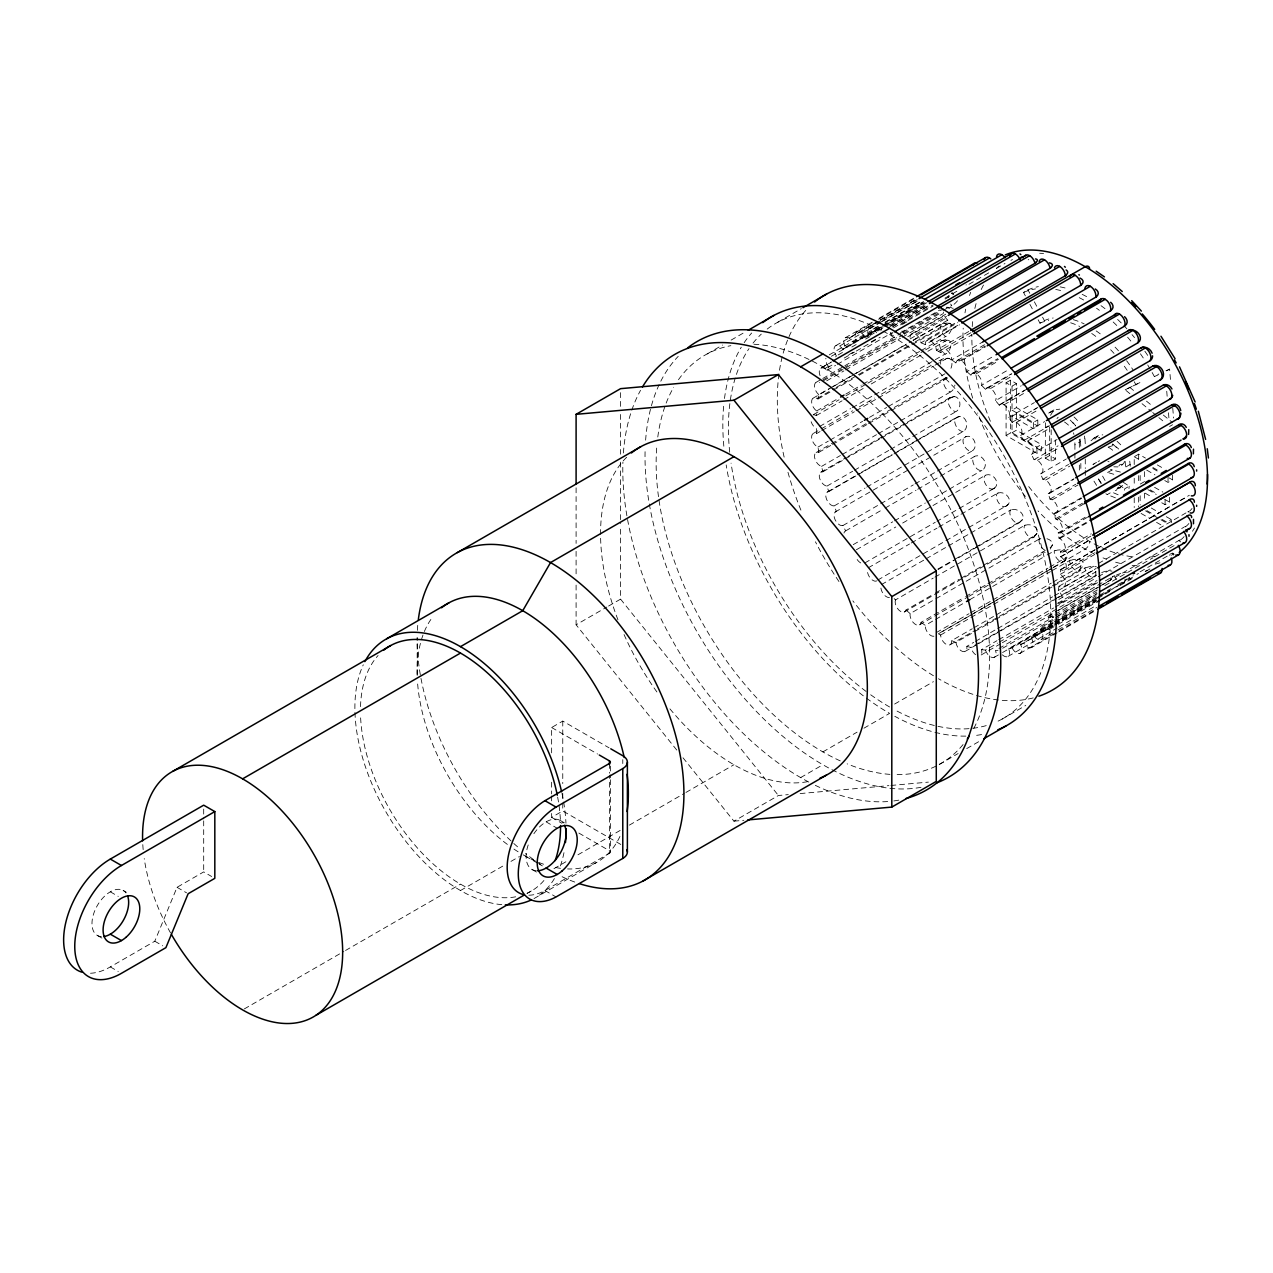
<?xml version="1.0" encoding="UTF-8"?>
<svg xmlns="http://www.w3.org/2000/svg" width="1273" height="1273" viewBox="0 0 1273 1273"><rect width="100%" height="100%" fill="white"/><g stroke="black" fill="none" stroke-linecap="round" stroke-linejoin="round"><path stroke-width="0.75" stroke-dasharray="5 3.75" d="M417.178 675.438L417.178 637.662A188.659 108.921 60 0 0 520.164 849.059M1055.619 439.981L1055.619 458.948L1051.164 461.526L1045.244 458.089L1045.451 422.238M1125.141 461.351L1125.762 469.355M1130.281 466.204L1129.453 458.36M1051.18 429.749L1051.164 461.526M1123.247 482.244L1129.183 486.222L1124.727 488.784L1124.409 491.76M1129.183 486.222L1128.96 488.593M1063.894 561.329L1066.519 558.72L1067.713 555.219M1124.345 461.478C1124.791 464.184 1115.657 469.721 1119.779 464.693M1052.389 545.003L1050.209 549.077M1118.458 487.018L1116.341 490.312L1112.3 490.662M1050.527 415.332L1053.789 409.986L1059.804 409.142M1112.873 576.271L1110.438 580.17L1102.482 584.928M1033.628 537.429L1037.256 533.005M1122.611 485.363L1116.341 490.312M90.51 973.24A66.021 38.126 -60 0 0 110.321 966.907L154.797 941.224L177.027 887.313L203.696 871.91L211.636 876.508M1126.812 578.929L1123.582 582.7M1094.939 439.137L1098.122 435.668L1102.816 434.809M1022.346 519.655L1019.259 522.71M1057.004 418.562L1058.165 417.194M1090.993 440.792L1094.573 437.817L1099.665 437.578M1008.121 504.458L1005.829 506.368M1078.931 570.399L1081.907 567.535L1083.1 563.112M1096.419 575.094L1094.239 576.924M1092.855 464.645L1094.812 463.467M1048.634 413.089L1052.15 411.577L1056.606 412.038M994.547 488.02L993.624 488.641M994.038 488.386L993.99 488.418A7.861 6.365 46.2 0 0 995.677 479.348A7.861 6.365 46.2 0 0 986.209 474.972A7.861 6.397 55.1 0 0 985.509 475.211M993.736 488.577L936.976 521.294M1098.09 461.447L1099.617 460.794M1006.911 505.476L1006.688 505.62A7.861 4.535 60 0 1 998.939 503.249A7.861 4.535 60 0 1 997.3 493.319M707.167 353.926L722.555 345.031M731.116 340.098L744.785 332.205M777.723 322.26L801.338 308.623M845.192 337.838L872.339 322.164M879.118 318.25L914.746 297.675M856.554 332.062L871.814 323.231M878.609 319.316L914.237 298.741M835.931 345.556L878.354 321.067M880.041 320.08L915.669 299.521M849.362 338.077L878.577 321.21M880.295 320.207L916.401 299.362M860.548 332.396L917.292 299.648M869.141 328.705L879.325 322.833M881.027 321.846L918.358 300.301M839.559 346.081L880.836 322.26M882.555 321.273L918.66 300.428M872.976 329.15L878.131 326.174M885.006 322.196L922.83 300.364M829.248 354.865L878.45 326.461M885.244 322.53L922.575 300.985M835.629 356.886A172.937 99.835 60 0 1 836.409 355.963A7.861 4.535 60 0 1 835.072 346.145A7.861 4.535 60 0 1 842.933 349.343A172.937 99.835 60 0 1 845.638 347.131A7.861 4.535 60 0 1 845.304 337.759A7.861 4.535 60 0 1 853.244 342.166L882.094 325.729M882.428 325.331L923.609 301.542M845.638 347.131L881.68 326.318M883.398 325.331L922.861 302.544M842.933 349.343L882.396 326.556M884.114 325.57L923.577 302.783M881.202 327.527L831.333 356.313A7.861 4.535 60 0 0 830.537 355.915M888.077 323.549L924.182 302.703M853.244 342.166A172.937 99.835 60 0 1 856.347 340.591A7.861 4.535 60 0 1 857 331.823A7.861 4.535 60 0 1 864.908 337.361L882.078 327.447M883.78 326.461L924.962 302.688M870.064 335.467L883.796 327.543M885.515 326.556L926.696 302.783M838.111 354.96L844.986 350.998M851.844 347.036L858.702 343.074M865.576 339.111L872.435 335.149M889.604 325.252L927.349 303.451M889.875 326.397L927.699 304.549M890.75 326.095L928.51 304.295M893.169 326.079L929.21 305.281M822.883 366.815L831.428 361.882M820.878 368.183L831.062 362.312M892.134 327.05L929.465 305.488M893.471 327.861L932.934 305.074M944.948 298.137L956.962 291.199M968.976 284.261L982.692 276.336M984.411 275.35L989.567 272.374M996.425 268.412L1005.002 263.463M824.793 368.581L831.683 364.603M848.868 354.69L854.024 351.698M871.225 341.785L878.099 337.806M900.457 324.901L933.125 306.045M945.155 299.091L953.748 294.127M820.083 375.662A7.861 4.535 60 0 1 820.576 368.39A7.861 4.535 60 0 1 826.957 370.332A172.937 99.835 60 0 1 828.771 366.942L833.926 363.967M844.222 358.015L854.517 352.08M856.22 351.093L880.248 337.218M902.557 324.344L909.415 320.382M826.957 370.332L835.549 365.383M837.252 364.396L892.166 332.683M889.588 334.735L892.962 332.778M900.616 332.635L940.079 309.848M815.993 382.393L821.085 379.449M822.788 378.479L843.14 366.719M844.842 365.749L900.823 333.415M902.525 332.428L943.245 308.925M822.867 379.911L841.739 369.011M843.458 368.008L896.653 337.297M903.528 333.335L941.272 311.551M942.991 310.548L951.567 305.6M823.488 380.722L902.589 335.054M904.307 334.067L942.131 312.219M826.702 380.834L843.872 370.936M845.574 369.934L900.488 338.236M902.207 337.25L943.388 313.476M911.786 333.812L945.712 314.224M907.744 336.756L945.505 314.956M915.573 334.274L946.523 316.404M910.147 338.904L947.892 317.104M813.145 414.887A7.861 4.535 60 0 1 816.343 415.666A172.937 99.835 60 0 1 816.614 410.924A7.861 4.535 60 0 1 811.665 400.884A7.861 4.535 60 0 1 817.998 399.006A172.937 99.835 60 0 1 818.794 394.646L829.089 388.695M830.808 387.708L851.398 375.821M853.117 374.835L906.312 344.124M913.171 340.162L947.494 320.335A7.861 3.517 -50.7 0 0 950.438 318.489M812.986 398.242L831.651 387.469M833.338 386.483L911.388 341.435M913.091 340.448L941.94 323.788M817.171 398.465L834.372 388.536M836.09 387.533L856.729 375.63M858.448 374.628L913.457 342.867M915.176 341.88L946.125 324.01M817.998 399.006L831.73 391.082M833.449 390.095L852.321 379.195M859.18 375.233L910.656 345.508M912.375 344.522L946.698 324.695M910.02 337.409A7.861 4.535 60 0 1 915.144 334.051A7.861 4.535 60 0 1 921.063 342.803L957.089 321.989M927.237 340.289L957.773 322.658M930.818 340.846L960.049 323.963M921.063 342.803A172.937 99.835 60 0 1 925.28 344.617L959.603 324.806M816.614 410.924L838.907 398.051M845.781 394.089L861.216 385.178M862.935 384.175L919.567 351.491M921.286 350.505L945.298 336.629M1025.354 295.861L1023.54 292.44L1027.979 289.878A131.039 75.664 60 0 1 1038.37 286.616M813.606 414.489L839.066 399.786M845.845 395.871L866.213 384.112M867.9 383.141L923.896 350.807M925.598 349.836L940.858 341.021M816.216 415.603L842.074 400.82M843.728 399.722L864.351 387.804M871.257 383.969L921.095 355.056M927.874 351.284L945.155 341.148M925.28 344.617A7.861 4.535 60 0 1 930.468 340.655A7.861 4.535 60 0 1 936.371 350.218L968.976 331.394M936.371 350.218L938.487 351.412L970.917 332.699M938.487 351.412L940.62 352.669L971.967 334.815M819.653 426.455L850.603 408.585M852.369 407.694L872.944 395.68M874.678 394.821L945.155 353.989A7.861 4.535 60 0 1 939.601 344.362A7.861 4.535 60 0 1 945.282 341.228M813.527 433.329L852.544 410.797M859.339 406.883L874.599 398.067M881.393 394.137L932.297 364.746M939.076 360.832L944.375 358.159L949.26 358.493M843.983 533.053A7.861 4.535 60 0 1 845.638 530.889A172.937 99.835 60 0 1 842.933 525.542A7.861 4.535 60 0 1 835.072 519.67A7.861 4.535 60 0 1 836.409 511.396A172.937 99.835 60 0 1 834.133 505.938A7.861 4.535 60 0 1 826.463 499.048A7.861 4.535 60 0 1 828.771 491.601A172.937 99.835 60 0 1 826.957 486.111A7.861 4.535 60 0 1 819.637 478.33A7.861 4.535 60 0 1 822.867 471.822A172.937 99.835 60 0 1 821.562 466.395A7.861 4.535 60 0 1 814.672 457.834A7.861 4.535 60 0 1 818.794 452.376A172.937 99.835 60 0 1 817.998 447.094A7.861 4.535 60 0 1 811.665 437.896A7.861 4.535 60 0 1 816.614 433.552L820.035 431.579M821.753 430.592L854.358 411.768M856.077 410.765L876.667 398.879M878.386 397.892L933.284 366.194M935.003 365.192L945.298 359.257M940.62 352.669A7.861 4.535 60 0 1 946.523 349.932A7.861 4.535 60 0 1 951.711 359.877L982.597 342.039M957.455 360.354L984.602 344.681M951.711 359.877A172.937 99.835 60 0 1 955.928 362.916L985.095 346.081M961.401 360.736L985.477 346.829M817.998 447.094L828.293 441.142M830.012 440.156L862.617 421.331M869.475 417.369L886.645 407.471M888.347 406.469L944.98 373.785M816.184 452.52L870.477 421.172M872.164 420.185L892.532 408.426M894.219 407.455L945.123 378.065M1038.131 319.746L1039.946 323.167L1044.401 320.589A96.175 55.535 60 0 1 1053.169 317.995M818.794 452.376L830.808 445.439M832.526 444.452L866.849 424.625M868.552 423.638L889.143 411.752M890.861 410.765L947.494 378.065M955.928 362.916A7.861 4.535 60 0 1 962.452 361.437A7.861 4.535 60 0 1 966.844 371.636L994.293 355.772M972.413 373.291L997.825 358.636M966.844 371.636A172.937 99.835 60 0 1 970.949 375.233L998.414 359.368M976.28 373.721L998.637 360.816M821.562 466.395L840.435 455.495M842.153 454.509L876.476 434.698M878.179 433.711L898.77 421.809M900.488 420.822L950.263 392.1M820.703 472.251L846.163 457.548M847.85 456.577L883.494 436.002M885.181 435.016L905.549 423.273M907.235 422.286L949.658 397.797M822.867 471.822L843.458 459.935M845.177 458.948L879.5 439.121M881.218 438.135L901.809 426.248M903.528 425.262L951.567 397.51M970.949 375.233A7.861 4.535 60 0 1 977.998 375.026A7.861 4.535 60 0 1 981.531 385.289L1008.98 369.441M676.775 750.052L576.096 624.804L606.887 607.03M608.589 606.043L620.572 599.137L620.572 525.669M986.32 388.313L1011.78 373.61M981.531 385.289A172.937 99.835 60 0 1 985.477 389.379L1011.208 374.517M990.553 388.504L1012.91 375.599M826.957 486.111L852.703 471.249M854.422 470.262L888.745 450.451M890.448 449.464L911.038 437.562M912.757 436.575L955.657 411.816M1006.084 382.743L1010.523 380.181L1016.459 383.603L1016.459 407.583L1037.813 419.899L1037.813 426.073L1033.374 428.635L1012.019 416.303L1012.019 432.756L1036.938 447.141L1041.378 444.563L1041.378 450.737L1036.938 453.299L1006.084 435.493L1006.084 382.743L1012.019 386.165L1016.459 383.603M827.434 491.951L859.673 473.333M861.375 472.363L891.912 454.732M897.004 451.788L956.389 417.496M828.771 491.601L856.22 475.752M857.938 474.749L892.262 454.938M893.98 453.952L914.571 442.065M916.289 441.079L957.471 417.289M1058.213 603.1A7.861 4.535 60 0 0 1062.494 599.297A7.861 4.535 60 0 0 1058.197 590.592A172.937 99.835 60 0 0 1058.993 586.232A7.861 4.535 60 0 0 1065.326 584.339A7.861 4.535 60 0 0 1060.377 574.298A172.937 99.835 60 0 0 1060.648 569.556A7.861 4.535 60 0 0 1066.328 566.421A7.861 4.535 60 0 0 1060.648 556.731A172.937 99.835 60 0 0 1060.377 551.67A7.861 4.535 60 0 0 1065.326 547.342A7.861 4.535 60 0 0 1058.993 538.145A172.937 99.835 60 0 0 1058.197 532.862A7.861 4.535 60 0 0 1062.319 527.388A7.861 4.535 60 0 0 1055.428 518.827A172.937 99.835 60 0 0 1054.108 513.417A7.861 4.535 60 0 0 1057.354 506.893A7.861 4.535 60 0 0 1050.018 499.111A172.937 99.835 60 0 0 1048.22 493.638A7.861 4.535 60 0 0 1050.511 486.175A7.861 4.535 60 0 0 1042.858 479.3A172.937 99.835 60 0 0 1040.582 473.842A7.861 4.535 60 0 0 1041.919 465.552A7.861 4.535 60 0 0 1034.058 459.68A172.937 99.835 60 0 0 1031.337 454.35A7.861 4.535 60 0 0 1031.687 445.375A7.861 4.535 60 0 0 1023.731 440.601A172.937 99.835 60 0 0 1020.644 435.446A7.861 4.535 60 0 0 1019.975 425.914A7.861 4.535 60 0 0 1012.067 422.318A172.937 99.835 60 0 0 1008.63 417.464A7.861 4.535 60 0 0 1006.991 407.519A7.861 4.535 60 0 0 999.257 405.164A172.937 99.835 60 0 0 995.534 400.645L1021.264 385.783M1000.132 404.384L1025.592 389.697M999.257 405.164L1024.988 390.302M1004.015 404.814L1026.372 391.909M834.133 505.938L865.019 488.1M866.722 487.113L962.818 431.627M835.199 512.001L966.462 436.432M1012.019 386.165L1012.019 410.145L1016.459 407.583M1008.63 417.464L1034.376 402.602M1012.019 416.303L1016.459 413.741L1037.813 426.073M1012.067 422.318L1037.813 407.471M1033.517 409.938L1036.859 408.012M1016.443 422.397L1037.065 410.495M842.933 525.542L878.975 504.745M880.693 503.742L913.282 484.918M915.001 483.931L935.591 472.044M937.31 471.058L971.633 451.247M1006.084 435.493L1010.523 432.915L1041.378 450.737M1012.019 432.756L1016.459 430.179L1041.378 444.563M1049.493 412.452L1053.933 409.89M1012.019 410.145L1033.374 422.477L1037.813 419.899M845.638 530.889L883.398 509.089M885.117 508.102L916.003 490.264M917.706 489.278L974.593 456.434A7.861 4.535 60 0 0 974.259 465.409A7.861 4.535 60 0 0 982.199 470.183A7.861 6.413 58.5 0 0 984.443 460.794A7.861 6.413 58.5 0 0 975.484 456.036A7.861 6.397 67.5 0 0 974.8 456.307M1020.644 435.446L1044.656 421.586M1045.244 427.712L1048.204 425.994M1023.731 440.601L1049.477 425.739M1027.629 440.999L1049.986 428.094M853.244 544.637L892.723 521.85M894.426 520.864L925.328 503.026M927.03 502.039L947.621 490.153M949.34 489.15L981.944 470.326M1125.189 389.793L1140.417 382.346L1125.189 389.793L1131.315 394.853M1147.721 364.985A131.039 75.664 60 0 1 1154.372 376.585L1158.812 374.007M856.347 549.777L895.81 526.99M902.684 523.028L985.047 475.481M1166.641 370.841L1169.601 369.138L1170.714 382.823M551.639 752.9L551.639 727.519L562.761 721.091L609.051 747.824M1031.337 454.35L1057.083 439.487M1034.058 459.68L1058.07 445.821M1037.415 460.317L1059.773 447.412M1045.244 458.089L1049.684 455.527L1055.619 458.948M864.908 562.905L935.257 522.28M1074.905 458.153L1074.905 444.866L1079.345 442.304L1079.329 440.283A48.979 28.277 60 0 0 1079.281 439.296M868.345 567.774L909.527 544.001M911.245 542.998L936.992 528.152M938.694 527.149L959.301 515.263M961.004 514.276L997.045 493.463M1093.109 438.58L1097.565 436.018M1040.582 473.842L1066.328 458.98M1042.858 479.3L1068.604 464.438M1045.642 480.032L1069.718 466.141M877.734 580.074L1006.434 505.763M1108.099 447.125L1113.827 445.311A24.076 13.908 60 0 1 1115.037 446.091L1115.769 446.6A21.848 12.619 60 0 1 1117.662 448.096L1118.665 449.019M881.457 584.578L924.357 559.818M926.076 558.815L946.666 546.929M948.369 545.942L968.976 534.055M970.678 533.069L1010.157 510.282M1093.555 464.072L1096.514 462.37M1048.22 493.638L1073.951 478.775M1049.525 493.303L1073.282 479.587M1169.601 426.455L1172.56 424.736M1050.018 499.111L1075.765 484.249M1052.182 499.859L1077.976 484.965M937.835 569.095L953.286 560.184M955.005 559.197L973.877 548.297M975.595 547.31L1020.214 521.548M938.137 569.524L955.1 559.722M958.489 557.765L977.155 546.992M978.857 546.006L1019.578 522.503M1134.227 464.534L1134.227 456.721L1138.667 454.159L1145.429 458.057M1107.574 472.458L1112.204 469.944L1121.799 472.426M894.139 598.581A172.937 99.835 60 0 0 895.46 599.933L933.204 578.133M934.923 577.146L1024.16 525.638M1125.921 466.92L1130.36 464.343M1054.108 513.417L1081.573 497.552M1056.224 513.019L1081.668 498.332M1055.428 518.827L1082.877 502.978M1056.924 519.464L1084.437 503.583M895.46 599.933A7.861 4.535 60 0 0 898.993 610.197A7.861 4.535 60 0 0 906.026 610.006L933.491 594.157M935.194 593.154L959.221 579.295M960.94 578.308L981.531 566.405M983.249 565.419L1034.726 535.694M1105.871 493.749L1107.255 494.576L1111.695 492.014L1118.696 495.022M904.212 612.09L985.652 565.069M987.355 564.098L1033.151 537.636M551.639 813.463L551.639 817.361L562.761 810.949L622.783 845.59M906.026 610.006A172.937 99.835 60 0 0 910.147 613.602L934.175 599.726M935.878 598.74L1038.848 539.291M1144.602 481.56L1140.162 484.122L1140.162 474.224M1058.197 532.862L1087.365 516.011M1060.441 532.878L1087.588 517.204M1058.993 538.145L1088.16 521.294M244.321 1008.916L343.821 951.472M345.54 950.47L460.492 884.114M1059.804 538.543L1089.036 521.659M910.147 613.602A7.861 4.535 60 0 0 914.539 623.786A7.861 4.535 60 0 0 921.063 622.306L963.963 597.546M965.682 596.544L986.273 584.657M987.991 583.671L1044.608 550.97M919.599 624.836L967.098 597.403M968.801 596.432L1045.149 552.355M460.492 890.527L504.235 865.274M510.966 861.391L519.384 856.538M1164.763 480.526L1168.041 482.419L1172.481 479.841L1172.481 473.683M921.063 622.306A172.937 99.835 60 0 0 925.28 625.361L933.857 620.397M935.575 619.41L964.743 602.575M969.899 599.599L1045.388 555.999M1047.106 555.012L1053.98 551.05M1060.377 551.67L1091.263 533.833M1063.767 551.75L1090.913 536.076M1060.648 556.731L1091.534 538.893M1060.775 556.794L1091.725 538.925M936.371 632.57L968.976 613.745M970.694 612.743L991.285 600.856M992.988 599.869L1047.902 568.172M1049.62 567.185L1065.071 558.258M939.41 633.158L971.649 614.557M973.352 613.57L1051.403 568.506M1053.089 567.535L1063.273 561.648M969.199 616.084L938.487 633.811L940.62 635.02A7.861 4.535 60 0 0 946.523 644.568A7.861 4.535 60 0 0 951.711 640.621L972.301 628.735M970.917 615.098L991.381 603.275M993.099 602.288L1085.233 549.093A6.285 3.628 -60 0 0 1089.672 541.391M1161.756 502.755L1165.081 504.681L1169.521 502.103L1169.521 495.945M940.62 635.02L1050.432 571.609M1052.15 570.622L1069.32 560.709M1060.648 569.556L1094.971 549.745M1096.674 548.758L1189.348 495.261M1060.775 569.636L1095.162 549.777M1096.88 548.79L1186.277 497.17M1064.403 570.161L1094.939 552.53M1060.377 574.298L1094.7 554.487M553.962 868.663L565.96 861.726M577.958 854.804L620.81 830.06M629.387 825.111L684.238 793.445M685.956 792.442L733.948 764.739M974.02 627.732L994.611 615.846M996.329 614.859L1051.227 583.161M1052.946 582.159L1080.411 566.31M950.199 644.711L975.643 630.024M977.346 629.037L997.698 617.294M999.4 616.307L1055.397 583.989M1057.083 583.002L1079.138 570.272M951.711 640.621A172.937 99.835 60 0 0 955.928 642.435L993.672 620.635M995.391 619.649L1052.023 586.948M1053.726 585.962L1084.628 568.124M1171.303 522.662L1171.303 519.575L1166.848 522.137L1161.851 519.257M1058.993 586.232L1096.737 564.432M1098.456 563.446L1185.975 512.908M526.927 893.503L533.785 889.541M1063.926 587.028L1096.164 568.426M1058.197 590.592L1095.942 568.792M955.928 642.435A7.861 4.535 60 0 0 962.452 651.442A7.861 4.535 60 0 0 966.844 646.334L973.702 642.372M975.42 641.385L996.011 629.483M997.73 628.496L1052.644 596.798M1054.346 595.812L1095.544 572.023M528.836 895.205A55.041 31.777 -60 0 0 544.939 890.543L609.449 853.308L609.449 775.177M534.008 898.579L596.257 862.633M966.844 646.334A172.937 99.835 60 0 0 970.949 647.496L1053.328 599.933M1055.031 598.947L1096.228 575.173M964.934 651.537L976.805 644.679M978.507 643.708L998.859 631.949M1000.562 630.962L1056.558 598.644M1058.245 597.658L1093.873 577.083M1058.865 599.44L1096.61 577.64M1098.328 576.653L1184.129 527.117M1057.545 603.338L1097.008 580.552M1060.743 602.972L1098.074 581.427M1000.673 643.708L980.305 655.468A7.861 4.535 60 0 0 981.531 649.628L996.966 640.701M998.684 639.714L1053.598 608.017M1055.317 607.03L1098.217 582.254M981.531 649.628A172.937 99.835 60 0 0 985.477 650.105L997.491 643.167M999.21 642.181L1114.177 575.794M894.633 704.049L933.427 681.66M1057.131 632.776L1031.687 647.464A7.861 4.535 60 0 0 1031.337 638.107A172.937 99.835 60 0 0 1034.058 635.879A7.861 4.535 60 0 0 1041.919 639.094A7.861 4.535 60 0 0 1040.582 629.276A172.937 99.835 60 0 0 1042.858 626.443A7.861 4.535 60 0 0 1050.511 628.401A7.861 4.535 60 0 0 1048.22 618.296A172.937 99.835 60 0 0 1050.018 614.891L1053.455 612.918M1055.174 611.931L1098.074 587.155M1099.792 586.169L1178.718 540.595M1002.376 642.722L1056.67 611.374M1058.356 610.404L1100.779 585.914M1048.22 618.296L1053.36 615.32M1055.078 614.334L1097.978 589.558M1104.837 585.596L1152.892 557.86M1154.595 556.874L1175.202 544.987M998.955 648.466L1053.869 616.753M1055.588 615.766L1096.769 591.993M822.883 751.897L857.079 732.15M863.921 728.204L889.588 713.389A235.807 136.147 60 0 1 726.183 464.947M1057.37 616.259L1096.403 593.727M1002.678 648.243L1097.071 593.759M1042.858 626.443L1053.153 620.508M1054.871 619.505L1096.053 595.732M1040.582 629.276L1052.596 622.338M1054.315 621.351L1110.931 588.651M1117.805 584.689L1133.241 575.778M1140.115 571.816L1169.282 554.964M1002.344 654.831A7.861 4.535 60 0 0 1008.455 656.072A7.861 4.535 60 0 0 1008.63 648.769L1053.248 623.006M1054.967 622.02L1096.148 598.246M1097.867 597.26L1133.909 576.446M994.086 657.425L1000.88 653.51M1002.567 652.524L1056.861 621.176M1058.563 620.206L1099.283 596.687M1100.986 595.716L1123.041 582.986M1008.63 648.769A172.937 99.835 60 0 0 1012.067 647.862L1053.264 624.088M1054.967 623.102L1096.164 599.328M1097.867 598.342L1109.881 591.404M1120.176 585.453L1132.19 578.515M1034.058 635.879L1052.93 624.979M1054.649 623.993L1095.83 600.22M1145.589 571.482L1152.447 567.519M1031.337 638.107L1053.646 625.218M1055.365 624.231L1096.546 600.458M1012.067 647.862A7.861 4.535 60 0 0 1019.975 653.399A7.861 4.535 60 0 0 1020.644 644.631L1053.248 625.807M1054.951 624.82L1096.133 601.047M1020.644 644.631A172.937 99.835 60 0 0 1023.731 643.056L1052.898 626.221M1054.617 625.234L1095.798 601.461M1049.7 629.228L1056.495 625.314M1058.197 624.327L1097.215 601.795M1008.057 656.391L1057.258 627.987M1058.961 627.016L1096.292 605.455M800.653 777.58L822.883 764.739M1040.98 639.714L1056.24 630.899M1057.943 629.912L1096.96 607.38M1019.975 653.399L1057.306 631.854M1059.009 630.867L1094.637 610.292M1058.834 631.79L1094.462 611.215M682.996 757.785L733.948 821.18L778.424 795.498L788.289 794.623M1002.153 719.054L1025.767 705.433M939.331 764.405L958.139 753.536M966.7 748.604L980.385 740.711M956.453 417.464L960.097 416.398M1120.717 487.798L1117.121 488.164M950.024 397.59L954.639 396.619M944.964 378.161L946.857 377.333M941.272 340.734L945.314 339.684L949.197 340.671M942.322 323.549L948.528 322.881M1122.643 464.231L1120.335 464.518M1145.159 571.259L1147.228 570.288M1166.004 370.761L1169.601 369.138M1154.372 376.585L1157.969 374.962M966.223 436.512L965.57 436.814A7.861 6.285 79.5 0 1 966.223 436.512L966.35 436.464A7.861 6.381 70.9 0 1 974.609 441.524A7.861 6.381 70.9 0 1 971.904 451.119A7.861 4.535 60 0 1 964.027 445.216A7.861 4.535 60 0 1 965.348 436.941L966.35 436.464M1117.965 466.905L1113.843 466.825M946.619 307.191L952.952 307.764M951.52 293.029L952.65 292.758M800.128 793.572L888.92 785.632M890.893 785.457L928.383 782.115M733.948 821.18L743.814 820.289M1115.387 497.823L1107.255 494.576M1113.795 474.272L1107.765 472.522M1107.924 461.463L1109.085 461.797M1110.486 469.419L1112.204 469.944M948.846 322.992L950.804 323.947M1112.22 444.388L1113.048 444.85M1157.268 464.9L1164.031 468.798M1134.227 456.721L1139.303 459.648M1152.829 467.462L1159.592 471.36M1152.813 468.48L1159.369 472.267M1169.203 477.948L1172.481 479.841M1146.718 470.103L1154.913 474.845M1154.579 487.32L1162.87 492.11M1150.124 489.882L1156.775 493.717M1147.928 489.644L1156.234 494.433M1164.54 499.239L1169.521 502.103M1145.143 493.16L1151.779 497.011M1151.285 508.022L1159.623 512.828M1166.291 516.695L1171.303 519.575M1146.83 510.584L1155.168 515.406M1145.541 510.871L1159.273 518.795M1160.992 519.798L1167.866 523.76M1141.101 513.433L1149.678 518.397M1156.552 522.36L1163.427 526.322M551.639 727.519L597.546 754.014M559.993 820.305L564.751 823.042M551.639 817.361L561.839 823.249M578.849 833.067L609.449 850.746A3.151 1.814 0 0 1 609.449 853.308M546.101 821.849L557.208 828.262M537.461 863.078L522.742 854.597A149.355 86.23 60 0 0 545.703 864.924M539.084 864.033L542.362 865.911M532.13 869.554L536.888 872.307M544.939 890.543L556.046 896.956M177.027 887.313L186.558 892.819M123.115 890.432L126.298 892.262M110.321 891.816L118.262 896.399M154.797 941.224L162.737 945.823M97.591 935.591L102.365 938.344M110.321 966.907L118.262 971.49M1108.608 447.412L1109.388 447.873A24.076 13.908 60 0 1 1110.597 448.653L1111.313 449.162A21.848 12.619 60 0 1 1113.207 450.674L1114.575 451.931M1118.808 484.806L1124.727 488.784M1117.105 441.333L1123.247 447.189M1112.666 443.911L1118.633 449.544M1129.644 387.231L1134.227 391.018M1146.48 401.138L1152.606 406.198M1163.331 415.046L1172.513 422.62M1142.04 403.7L1151.222 411.29M1152.749 412.547L1157.348 416.351M1158.876 417.608L1165.002 422.668M1101.097 483.597L1097.231 477.327M1105.028 480.478L1101.559 474.288M620.572 599.137L778.424 795.498M1101.209 483.04L1097.628 477.311M1096.61 485.395L1093.189 479.873M1075.621 425.834L1075.701 425.946A13.812 7.972 60 0 0 1071.723 421.522L1071.595 421.411A26.081 15.053 60 0 0 1069.845 420.058M1172.879 553.612L1173.69 555.108M1027.979 289.878L1029.809 293.283M1034.36 301.812L1037.097 306.936M1042.571 317.184L1044.401 320.589M1029.921 304.39L1032.658 309.514M1084.962 438.676L1085.264 443.943M1080.522 441.238L1080.825 447.253M1172.767 408.251L1173.563 418.021M1166.736 391.257L1167.214 397.128M1168.487 412.77L1169.123 420.583M1074.873 442.845L1074.905 444.866M1168.041 476.245L1168.041 482.419M1165.081 500.05L1165.081 504.681M1144.602 471.662L1144.602 479.587M1144.602 493.208L1144.602 500.512M1140.162 495.77L1140.162 504.904M1138.667 454.159L1138.667 461.972M1138.667 475.641L1138.667 483.454M1138.667 497.138L1138.667 506.909M1134.227 478.218L1134.227 486.031M1134.227 497.743L1134.227 507.513M1085.28 458.98L1085.28 468.48M1085.28 470.374L1085.28 476.086M1080.841 463.452L1080.841 471.042M1079.345 442.304L1079.345 447.985M1079.345 465.059L1079.345 472.649M1049.684 427.044L1049.684 455.527M1036.938 447.141L1036.938 453.299M1033.374 422.477L1033.374 428.635M1016.459 413.741L1016.459 430.179M1010.523 380.181L1010.523 432.915M622.783 759.647L622.783 763.561M620.572 392.641L620.572 406.533M620.572 414.473L620.572 454.19M620.572 462.131L620.572 523.68M610.372 766.075L610.372 777.803M610.372 779.744L610.372 852.019M609.449 763.45L609.449 773.22M576.096 487.798L576.096 543.396M576.096 551.336L576.096 575.173M576.096 585.087L576.096 624.804M562.761 721.091L562.761 783.595M562.761 793.365L562.761 801.178M562.761 803.136L562.761 810.949M551.639 782.211L551.639 793.922M551.639 795.88L551.639 801.735M203.696 809.103L203.696 818.905M203.696 820.878L203.696 871.91M619.935 836.456A149.355 86.23 60 0 1 567.567 868.934M560.47 868.329A149.355 86.23 60 0 1 553.166 866.993M518.111 851.796A149.355 86.23 60 0 1 511.953 847.723M507.37 844.413A149.355 86.23 60 0 1 417.48 681.66M417.162 674.372A149.355 86.23 60 0 1 432.597 617.071M574.76 882.062A188.659 108.921 60 0 1 560.263 875.84M540.802 864.606A188.659 108.921 60 0 1 525.622 853.547M417.385 630.358A188.659 108.921 60 0 1 417.942 623.197M807.559 781.67A188.659 108.921 60 0 1 669.884 708.822M656.9 691.955A188.659 108.921 60 0 1 623.865 634.145M617.962 619.824A188.659 108.921 60 0 1 627.78 456.164M501.785 904.657A149.355 86.23 60 0 1 385.814 811.697A149.355 86.23 60 0 1 363.298 664.777M561.982 793.477A149.355 86.23 60 0 1 565.96 823.249M563.971 852.671A149.355 86.23 60 0 1 559.133 869.093M554.407 878.561A149.355 86.23 60 0 1 536.522 897.115M515.692 896.813A141.494 81.695 60 0 1 414.743 844.922A141.494 81.695 60 0 1 360.514 715.076M360.514 706.642A141.494 81.695 60 0 1 378.065 655.515M557.638 797.089A141.494 81.695 60 0 1 560.47 822.087M543.921 880.502A141.494 81.695 60 0 1 527.261 893.169M170.582 932.982A141.494 81.695 60 0 1 144.231 858.559M143.165 849.6A141.494 81.695 60 0 1 142.783 844.333M101.347 936.642A25.937 14.974 -60 0 1 97.114 905.915A25.937 14.974 -60 0 1 125.979 892.914M533.88 833.72A28.292 16.342 -60 0 1 563.175 823.058M536.315 870.748A28.292 16.342 -60 0 1 529.027 842.774M1023.54 292.44A131.039 75.664 60 0 1 1035.49 288.907M1055.747 289.432A131.039 75.664 60 0 1 1062.939 291.167M1079.233 297.659A131.039 75.664 60 0 1 1085.233 300.905M1096.546 308.241A131.039 75.664 60 0 1 1099.363 310.31M1113.175 322.005A131.039 75.664 60 0 1 1117.201 325.92M1127.592 337.186A131.039 75.664 60 0 1 1132.556 343.233M1140.433 353.814A131.039 75.664 60 0 1 1144.156 359.336M1060.186 286.871A131.039 75.664 60 0 1 1067.395 288.605M1082.177 294.349A131.039 75.664 60 0 1 1088.176 297.484M1101.002 305.679A131.039 75.664 60 0 1 1106.603 309.912M1117.614 319.443A131.039 75.664 60 0 1 1126.907 328.848M1132.031 334.624A131.039 75.664 60 0 1 1134.529 337.616M1144.873 351.253A131.039 75.664 60 0 1 1147.689 355.374M1039.946 323.167A96.175 55.535 60 0 1 1048.729 320.557M1070.657 322.785A96.175 55.535 60 0 1 1079.727 326.445M1091.725 333.478A96.175 55.535 60 0 1 1098.169 338.268M1110.629 349.725A96.175 55.535 60 0 1 1114.209 353.592M1124.33 366.226A96.175 55.535 60 0 1 1127.464 370.729M1134.211 381.693A96.175 55.535 60 0 1 1135.977 384.907M1073.314 319.666A96.175 55.535 60 0 1 1084.182 323.883M1096.18 330.916A96.175 55.535 60 0 1 1102.609 335.706M1115.084 347.147A96.175 55.535 60 0 1 1118.665 351.03M1126.621 360.736A96.175 55.535 60 0 1 1132.922 369.695M898.786 800.144A251.529 145.217 60 0 1 891.45 801.226M887.695 801.56A251.529 145.217 60 0 1 815.245 785.314M808.769 782.052A251.529 145.217 60 0 1 622.911 462.083M623.388 452.997A251.529 145.217 60 0 1 640.542 390.318M921.015 787.303A251.529 145.217 60 0 1 735.842 688.2A251.529 145.217 60 0 1 645.14 449.242M645.618 440.156A251.529 145.217 60 0 1 678.223 356.345M945.553 336.486A7.861 4.535 60 0 1 940.62 326.445A7.861 4.535 60 0 1 946.953 324.551M947.876 323.74A7.861 4.169 -56.2 0 1 951.774 328.036A7.861 4.169 -56.2 0 1 945.521 336.74M947.749 320.191A7.861 4.535 60 0 1 943.468 312.06M946.666 307.493A7.861 4.535 60 0 1 949.467 308.543M951.949 308.321A7.861 3.517 -50.7 0 1 953.254 308.193M951.822 305.456A7.861 4.535 60 0 1 950.629 304.056M948.194 297.532A7.861 4.535 60 0 1 948.385 295.797M951.392 293.379A7.861 4.535 60 0 1 953.35 293.92M957.519 300.73A7.861 2.817 -45.8 0 1 951.663 305.838M1010.953 260.344A7.861 1.894 -19.9 0 1 1012.481 259.565M1188.473 512.144A7.861 4.535 60 0 1 1187.932 511.778M1180.66 541.916A7.861 4.535 60 0 1 1178.973 540.452M1169.569 554.869A7.861 4.535 60 0 1 1169.951 555.442M1172.688 553.93A7.861 1.289 -36.8 0 1 1171.558 555.394M1170.173 554.153A7.861 1.289 -36.8 0 1 1172.178 553.325M1125.061 579.183A7.861 4.535 60 0 1 1120.129 582.716M1116.278 579.342A7.861 4.535 60 0 1 1114.48 575.81M1095.782 571.879A7.861 4.535 60 0 1 1091.391 577.003A7.861 4.535 60 0 1 1084.867 567.981M1096.053 571.45A7.861 3.358 -10.5 0 1 1095.48 571.768M1086.187 567.726A7.861 3.358 -10.5 0 1 1096.451 566.867M1080.666 566.167A7.861 4.535 60 0 1 1075.462 570.129A7.861 4.535 60 0 1 1069.559 560.566M1070.784 560.343A7.861 4.026 -5.1 0 1 1081.429 560.47A7.861 4.026 -5.1 0 1 1080.411 566.039M1065.31 558.115A7.861 4.535 60 0 1 1059.422 560.852A7.861 4.535 60 0 1 1054.219 550.907M1055.381 550.684A7.861 4.615 0.8 0 1 1066.058 551.686A7.861 4.615 0.8 0 1 1065.135 557.988M1045.308 550.445A7.861 4.535 60 0 1 1039.102 539.147M1034.981 535.551A7.861 4.535 60 0 1 1027.932 535.742A7.861 4.535 60 0 1 1024.415 525.494M1025.449 525.224A7.861 5.585 15.4 0 1 1035.92 527.834A7.861 5.585 15.4 0 1 1034.869 535.456M1010.396 510.139A7.861 4.535 60 0 0 1013.006 520.307A7.861 4.535 60 0 0 1020.453 521.405A7.861 5.935 24.4 0 0 1021.614 513.13A7.861 5.935 24.4 0 0 1011.399 509.852M998.255 493.001A7.861 6.19 34.7 0 1 1008.136 496.884A7.861 6.19 34.7 0 1 1006.641 505.556M993.863 488.45A7.861 4.535 60 0 1 985.954 484.854A7.861 4.535 60 0 1 985.302 475.338M963.072 431.483A7.861 4.535 60 0 1 955.418 424.609A7.861 4.535 60 0 1 957.726 417.146L957.933 417.019A7.861 6.079 -89.5 0 1 958.585 416.717A7.861 6.238 82.7 0 1 966.318 421.84A7.861 6.238 82.7 0 1 963.104 431.547M951.822 397.367A7.861 4.535 60 0 0 948.576 403.891A7.861 4.535 60 0 0 955.912 411.672A7.861 5.999 -86.7 0 0 959.731 402.045A7.861 5.999 -86.7 0 0 952.65 396.81M946.857 377.747A7.861 4.535 60 0 0 943.754 383.985A7.861 4.535 60 0 0 950.501 391.941A7.861 5.665 -77.4 0 0 954.909 385.051M940.715 364.205A7.861 4.535 60 0 1 945.553 359.113M998.016 650.312A172.937 99.835 60 0 1 995.534 650.439A7.861 4.535 60 0 1 992.924 657.6A7.861 4.535 60 0 1 985.477 650.105M816.614 433.552A172.937 99.835 60 0 1 816.343 428.508A7.861 4.535 60 0 1 810.742 420.026M864.908 337.361A172.937 99.835 60 0 1 868.345 336.454A7.861 4.535 60 0 1 869.284 328.641A7.861 4.535 60 0 1 876.604 332.81M818.794 394.646A7.861 4.535 60 0 1 814.513 385.417A7.861 4.535 60 0 1 819.653 382.489M828.771 366.942A7.861 4.535 60 0 1 825.891 358.286M880.916 330.853A7.861 4.535 60 0 1 883.048 327.75M890.288 332.412A7.861 4.535 60 0 1 891.514 335.133A172.937 99.835 60 0 1 895.46 335.611A7.861 4.535 60 0 1 895.19 334.067M901.952 330.98A7.861 4.535 60 0 1 904.498 334.019M985.477 389.379A7.861 4.535 60 0 1 992.924 390.477A7.861 4.535 60 0 1 995.534 400.645M1159.958 562.809A172.937 99.835 60 0 1 1154.547 564.241M1137.123 565.705A172.937 99.835 60 0 1 1130.567 565.212M1120.463 563.446A172.937 99.835 60 0 1 1113.557 561.616M1106.555 559.245A172.937 99.835 60 0 1 1103.039 557.876M1094.159 553.866A172.937 99.835 60 0 1 1037.988 510.871M1025.386 496.47A172.937 99.835 60 0 1 977.664 412.961M972.683 398.147A172.937 99.835 60 0 1 963.215 328.179M964.982 312.824A172.937 99.835 60 0 1 965.682 309.18M969.501 295.495A172.937 99.835 60 0 1 970.694 292.297M1154.691 556.349A166.636 96.207 60 0 1 1147.339 557.272M1131.761 556.715A166.636 96.207 60 0 1 1027.772 485.363M990.394 421.299A166.636 96.207 60 0 1 971.872 334.338M972.222 326.604A166.636 96.207 60 0 1 972.97 319.125M974.847 308.48A166.636 96.207 60 0 1 976.598 301.796M981.228 289.512A166.636 96.207 60 0 1 983.918 284.277M996.409 268.332A166.636 96.207 60 0 1 999.098 266.009M1039.659 253.263A166.636 96.207 60 0 1 1043.589 253.502M1194.472 528.04A166.636 96.207 60 0 1 1192.435 531.255M946.157 340.48A7.861 4.742 -62.3 0 1 950.915 345.174A7.861 4.742 -62.3 0 1 945.282 354.276M1069.781 560.438A7.861 4.455 -0.9 0 1 1070.45 560.104M1085.089 567.869A7.861 3.835 -6.7 0 1 1085.758 567.519M975.611 654.704A7.861 4.535 60 0 1 970.949 647.496M1101.686 572.579A7.861 2.641 -15.4 0 1 1112.029 571.195M1116.135 575.221A7.861 1.894 -19.9 0 1 1126.525 572.755M1138.492 573.455A7.861 1.114 -24.2 0 1 1136.884 574.394M1031.687 647.464A7.861 4.535 60 0 1 1023.731 643.056M1053.567 617.246A7.861 4.535 60 0 1 1050.018 614.891M1184.113 536.617A7.861 2.817 -45.8 0 1 1179.641 540.532M1179.832 539.927A7.861 2.275 -42.4 0 1 1179.18 540.325M1188.871 523.505A7.861 3.517 -50.7 0 1 1185.163 526.942M1185.227 526.449A7.861 3.023 -47.1 0 1 1184.829 526.704M1192.037 508.436A7.861 4.169 -56.2 0 1 1189.428 511.221M1188.664 511.332A7.861 3.708 -52.2 0 1 1188.155 511.651M1033.23 697.89A227.947 131.612 60 0 1 938.487 678.732M933.443 675.74A227.947 131.612 60 0 1 894.887 646.62M889.238 641.401A227.947 131.612 60 0 1 852.846 600.856M838.955 581.538A227.947 131.612 60 0 1 815.436 541.789M800.908 510.139A227.947 131.612 60 0 1 787.939 472.188M784.136 457.118A227.947 131.612 60 0 1 807.4 308.639M986.225 725.61A227.947 131.612 60 0 1 894.633 709.793M889.588 706.976A227.947 131.612 60 0 1 870.493 694.644M866.117 691.446A227.947 131.612 60 0 1 731.068 463.149M729.715 452.281A227.947 131.612 60 0 1 749.017 348.611M753.027 343.121A227.947 131.612 60 0 1 761.286 334.115M767.205 329.071A227.947 131.612 60 0 1 1002.297 452.886A227.947 131.612 60 0 1 997.141 721.568M981.578 734.553A235.807 136.147 60 0 1 972.954 735.73M965.825 736.112A235.807 136.147 60 0 1 894.808 716.317M723.828 446.218A235.807 136.147 60 0 1 723.828 404.098M724.48 398.497A235.807 136.147 60 0 1 741.284 347.195M744.164 342.676A235.807 136.147 60 0 1 751.643 333.033M963.056 744.562A235.807 136.147 60 0 1 893.662 774.557M889.954 774.366A235.807 136.147 60 0 1 847.166 763.864M840.26 760.888A235.807 136.147 60 0 1 656.963 444.5M657.791 437.005A235.807 136.147 60 0 1 673.672 387.263M678.477 379.72A235.807 136.147 60 0 1 730.877 345.667M753.95 344.251A235.807 136.147 60 0 1 941.511 492.524A235.807 136.147 60 0 1 973.861 728.251M1084.501 436.05A21.848 12.619 60 0 1 1084.739 438.549M1074.046 417.003A21.561 12.444 60 0 1 1079.536 423.257M860.739 562.937A7.861 4.535 60 0 1 855.711 556.794M876.715 580.918A7.861 4.535 60 0 1 870.891 578.754A7.861 4.535 60 0 1 867.422 571.211M889.445 597.451A7.861 4.535 60 0 1 883.876 594.555A7.861 4.535 60 0 1 880.868 587.394M933.905 636.214A7.861 4.535 60 0 1 927.985 632.999A7.861 4.535 60 0 1 925.28 625.361M1028.186 259.803A7.861 2.641 -15.4 0 1 1028.759 259.628M966.223 284.722A7.861 2.069 -41.2 0 1 966.064 285.025M947.16 324.424A7.861 3.708 -52.2 0 1 947.78 324.106M945.505 341.1A7.861 4.328 -57.8 0 1 946.125 340.782M946.412 358.429A7.861 5.251 -69.4 0 1 951.758 361.914A7.861 5.251 -69.4 0 1 949.26 370.984M945.775 358.986A7.861 4.885 -64.2 0 1 946.396 358.668M952.029 397.24A7.861 5.76 -79.9 0 1 952.681 396.937M997.507 493.192A7.861 6.317 42.9 0 1 998.175 492.89M1010.619 510.012A7.861 6.126 31.7 0 1 1011.287 509.693M1024.622 525.367A7.861 5.84 21.8 0 1 1025.29 525.049M1046.931 538.718A7.861 5.14 7.6 0 1 1050.098 547.613M1040.184 538.909A7.861 5.14 7.6 0 1 1040.837 538.686M1039.309 539.02A7.861 5.458 13.1 0 1 1039.977 538.702M1054.442 550.779A7.861 4.997 5.6 0 1 1055.11 550.461M1110.772 577.799A7.861 4.535 60 0 1 1105.553 580.87M1130.329 579.342A7.861 4.535 60 0 1 1129.024 577.481M1174.247 554.248A7.861 4.535 60 0 1 1172.656 552.943M1080.125 439.074A21.848 12.619 60 0 1 1080.284 441.126M1070.179 420.09A21.561 12.444 60 0 1 1075.462 426.391M1064.514 422.031A26.081 15.053 60 0 1 1067.156 423.973L1067.283 424.084A13.812 7.972 60 0 1 1070.959 428.014M1073.489 432.804A17.551 10.136 60 0 1 1073.919 434.395"/><path stroke-width="1.5" d="M1189.03 536.267L1188.982 534.676M1196.636 471.09L1196.636 469.832M1196.636 506.352L1196.636 505.238M1193.485 523.76L1193.485 519.384M1193.374 453.872L1193.485 449.178M1188.584 434.443L1188.759 429.653M576.096 483.835L576.096 414.33L620.572 388.663L778.424 374.564L936.276 570.941L936.276 781.399L891.8 807.082L747.76 819.939M748.206 330.232L773.857 315.418M803.024 307.652L826.638 294.031M457.373 552.577L640.796 446.68M576.096 414.33L733.948 400.231L778.424 374.564M916.449 296.704L974.131 263.4M921.031 294.827L985.493 257.607M800.653 366.815L822.883 353.989M919.011 298.646L989.503 257.958M924.548 299.378L1001.915 254.711M955.864 284.85L959.285 282.877M928.033 301.717L1011.176 253.725M929.417 303.563L1015.377 253.932M833.147 360.896L889.588 328.307M937.421 306.236L1025.656 255.3M894.633 331.807L938.487 306.491M938.535 308.257L1029.65 255.65M948.926 312.967L1034.726 263.447M386.737 638.728L448.987 602.781M948.242 315.418L1044.528 259.819M172.746 771.358L390.62 645.57M958.808 321.003L1049.764 268.492M961.767 322.976L1059.757 266.391M733.948 456.673L550.525 562.571L522.742 610.706L460.492 646.652M840.626 397.065L844.063 395.076M970.694 330.391L1065.071 275.907M972.62 331.712L1085.233 266.693A6.285 3.628 -60 0 1 1089.624 268.523M973.686 333.828L1075.128 275.27M982.597 342.039L1080.411 285.566M987.196 345.842L1090.356 286.282M242.602 778.853L460.492 653.065M864.335 420.345L867.756 418.356M81.79 972.142A66.021 38.126 -60 0 1 66.132 921.095A66.021 38.126 -60 0 1 110.321 859.084L203.696 805.173L214.819 811.585L214.819 878.338L188.133 893.741L165.904 947.653L121.444 973.32A66.021 38.126 -60 0 1 74.757 946.364A66.021 38.126 -60 0 1 121.444 865.497L214.819 811.585M996.011 354.785L1095.544 297.325M1036.763 336.152L1101.431 298.821M1001.835 357.395L1034.44 338.57M1037.877 336.597L1049.891 329.659M1053.328 327.67L1065.326 320.732M1068.763 318.759L1073.919 315.784M1077.34 313.81L1080.777 311.821M1084.214 309.848L1099.649 300.921M1002.074 358.843L1105.235 299.282M1010.698 368.454L1110.215 310.994M1014.645 372.543L1114.177 315.083M1014.629 374.596L1119.508 314.049M1022.983 384.796L1124.234 326.349M1026.706 389.315L1127.958 330.869M1028.091 390.906L1132.97 330.359M1036.095 401.6L1137.33 343.153M1039.532 406.469L1140.767 348.022M1040.502 408.506L1145.382 347.959M1046.374 420.583L1149.328 361.15M1051.196 424.736L1152.431 366.29M1051.705 427.107L1156.584 366.56M1058.802 438.485L1160.037 380.038M1061.507 443.831L1162.742 385.385M1061.491 446.425L1166.37 385.862M1068.031 457.994L1169.282 399.531M1070.322 463.452L1171.558 404.989M1071.436 465.154L1174.597 405.594M1075.669 477.789L1176.904 419.326M1077.483 483.263L1178.718 424.816M1079.695 483.979L1181.137 425.405M891.8 807.082L891.8 596.607L936.276 570.941M524.03 894.712A55.041 31.777 -60 0 1 508.77 853.801A55.041 31.777 -60 0 1 544.939 800.685L609.449 763.45A3.151 1.814 0 0 0 609.449 760.888L599.249 755M1083.291 496.565L1181.089 440.092M626.841 849.664A15.722 9.07 0 0 1 622.783 858.432L556.046 896.956A55.041 31.777 -60 0 1 518.286 873.835A55.041 31.777 -60 0 1 556.046 807.098L622.783 768.574A15.722 9.07 0 0 0 622.783 755.748L610.769 748.81M1084.596 501.992L1184.129 444.532M1084.437 503.583L1185.879 445.009M1099.379 509.089L1102.8 507.1M1123.391 495.213L1133.686 489.262M1145.7 482.34L1149.137 480.351M1161.151 473.413L1166.291 470.437M1088.399 516.743L1190.191 457.962M1089.879 520.307L1187.677 463.833M1090.754 520.673L1188.759 464.088M966.462 601.572L969.899 599.599M1092.6 535.106L1192.706 477.311M1094.971 536.904L1189.348 482.419M1093.443 537.938L1189.73 482.34A7.861 4.535 60 0 1 1195.204 490.932A7.861 4.535 60 0 1 1191.321 495.834M1096.419 553.5L1189.077 500.003M315.911 1015.329L523.489 895.476M1097.66 567.806L1186.882 516.281M1099.777 580.44L1189.698 528.534M1099.792 591.77L1184.622 542.791M1097.215 601.795L1178.655 554.773M1098.663 606.409L1169.919 565.26M1099.729 607.364L1103.118 605.407M1106.508 603.45L1118.394 596.591M1121.784 594.618L1148.93 578.944M1097.851 609.258L1160.626 573.025M643.104 880.948L826.527 775.05M983.806 738.738L1006.036 725.896M1078.883 274.729L1079.409 275.032M544.939 800.685L556.046 807.098M546.101 868.059L557.208 874.471M110.321 859.084L121.444 865.497M110.321 934.175L121.444 940.588M1096.164 271.181L1104.439 276.893M1064.467 266.455L1065.358 267.219M1020.023 253.932L1020.851 254.616M1113.143 283.64L1122.245 291.533M1131.697 300.667L1141.388 311.121M733.948 400.231L891.8 596.607M1160.96 336.231L1175.074 358.715M1179.514 366.847L1195.124 401.966M1198.307 411.227L1205.626 439.392M1207.25 448.748L1208.411 457.994M627.382 762.161L627.382 852.019M622.783 768.574L622.783 858.432M609.449 760.888L609.449 764.787M441.572 607.778A149.355 86.23 60 0 1 544.446 625.839A149.355 86.23 60 0 1 624.231 757.53M627.112 774.27A149.355 86.23 60 0 1 627.112 811.538M418.324 619.712A188.659 108.921 60 0 1 552.705 563.844A188.659 108.921 60 0 1 683.235 777.612A188.659 108.921 60 0 1 579.533 883.701M631.424 452.981A188.659 108.921 60 0 1 827.927 555.649A188.659 108.921 60 0 1 820.035 778.074M530.968 900.091A149.355 86.23 60 0 1 505.317 904.88M364.874 661.626A149.355 86.23 60 0 1 468.193 651.426A149.355 86.23 60 0 1 561.616 791.838M566.087 828.659A149.355 86.23 60 0 1 565.467 842.535M142.624 840.88A141.494 81.695 60 0 1 266.343 795.848A141.494 81.695 60 0 1 329.659 1001.58A141.494 81.695 60 0 1 171.441 934.477M383.587 650.296A141.494 81.695 60 0 1 482.244 668.389A141.494 81.695 60 0 1 557.288 795.243M560.534 825.509A141.494 81.695 60 0 1 555.171 860.564M127.682 896.128A25.937 14.974 -60 0 1 123.051 920.888A25.937 14.974 -60 0 1 103.765 936.562M564.512 825.286A28.292 16.342 -60 0 1 559.993 853.562A28.292 16.342 -60 0 1 537.604 870.78M642.467 386.96A251.529 145.217 60 0 1 916.083 482.594A251.529 145.217 60 0 1 905.899 798.521M687.563 347.943A251.529 145.217 60 0 1 949.419 488.068A251.529 145.217 60 0 1 936.657 782.911M1024.622 256.43A7.861 4.535 60 0 1 1030.064 255.905A7.861 4.535 60 0 1 1034.981 263.288M1039.15 261.538A7.861 4.535 60 0 1 1044.767 259.963A7.861 4.535 60 0 1 1050.018 268.348M1054.474 267.807A7.861 4.535 60 0 1 1060.504 266.884A7.861 4.535 60 0 1 1065.31 275.764M1069.797 276.782A7.861 4.535 60 0 1 1076.162 275.97A7.861 4.535 60 0 1 1080.666 285.423M1084.898 288.35A7.861 4.535 60 0 1 1091.454 287.046A7.861 4.535 60 0 1 1095.782 297.182M1099.904 300.778A7.861 4.535 60 0 1 1106.953 300.587A7.861 4.535 60 0 1 1110.47 310.851M1110.677 302.29A7.861 5.585 15.4 0 1 1111.138 310.214M1100.015 300.874A7.861 5.585 15.4 0 1 1100.62 300.571M1114.432 314.94A7.861 4.535 60 0 1 1121.879 316.022A7.861 4.535 60 0 1 1124.473 326.206M1124.616 316.706A7.861 5.935 24.4 0 1 1125.189 325.586A7.861 6.126 31.7 0 1 1124.696 326.079M1114.496 315.004A7.861 5.935 24.4 0 1 1115.896 314.431M1137.585 343.01A7.861 4.535 60 0 0 1135.946 333.08A7.861 4.535 60 0 0 1128.196 330.709A7.861 6.19 34.7 0 1 1138.412 333.303A7.861 6.19 34.7 0 1 1138.348 342.421A7.861 6.317 42.9 0 1 1137.807 342.883M1141.022 347.879A7.861 4.535 60 0 1 1148.93 351.475A7.861 4.535 60 0 1 1149.583 361.007M1152.59 355.851A7.861 6.365 46.2 0 1 1150.394 360.45A7.861 6.413 55.1 0 1 1149.805 360.88M1141.038 347.911A7.861 6.365 46.2 0 1 1152.113 353.21M1160.292 379.895A7.861 4.535 60 0 0 1160.626 370.92A7.861 4.535 60 0 0 1152.686 366.147A7.861 6.413 58.5 0 1 1162.042 369.425A7.861 6.413 58.5 0 1 1161.135 379.386M1169.537 399.388A7.861 4.535 60 0 0 1170.858 391.113A7.861 4.535 60 0 0 1162.997 385.242A7.861 6.381 70.9 0 1 1171.956 388.949M1172.719 395.346A7.861 6.381 70.9 0 1 1170.396 398.926M1177.159 419.183A7.861 4.535 60 0 0 1179.466 411.736A7.861 4.535 60 0 0 1171.812 404.846A7.861 6.238 82.7 0 1 1180.755 410.527M1180.898 413.184A7.861 6.238 82.7 0 1 1178.05 418.769M1178.973 424.673A7.861 4.535 60 0 1 1186.309 432.454A7.861 4.535 60 0 1 1183.063 438.962M1178.941 424.561A7.861 5.999 -86.7 0 1 1186.293 427.362M1186.054 436.162A7.861 5.999 -86.7 0 1 1183.97 438.612M1184.383 444.388A7.861 4.535 60 0 1 1191.242 452.87A7.861 4.535 60 0 1 1187.263 458.439M1184.351 444.245A7.861 5.665 -77.4 0 1 1191.337 447.539M1187.932 463.69A7.861 4.535 60 0 1 1194.106 471.822A7.861 4.535 60 0 1 1190.987 477.677M1187.916 463.499A7.861 5.251 -69.3 0 1 1194.281 466.634M1189.587 482.053A7.861 4.742 -62.3 0 1 1195.347 485.713M1189.332 499.843A7.861 4.535 60 0 1 1194.297 508.675A7.861 4.535 60 0 1 1190.08 512.908M1189.348 499.589A7.861 4.169 -56.2 0 1 1194.392 502.23M1187.136 516.138A7.861 4.535 60 0 1 1191.417 524.285A7.861 4.535 60 0 1 1188.075 528.82M1187.216 515.82A7.861 3.517 -50.7 0 1 1191.608 517.538M972.938 265.245A7.861 4.535 60 0 1 977.107 263.081M984.124 259.628A7.861 4.535 60 0 1 990.824 258.896M996.536 256.446A7.861 4.535 60 0 1 1005.145 257.751M1009.887 256.175A7.861 4.535 60 0 1 1014.39 253.454A7.861 4.535 60 0 1 1020.214 259.978M1005.304 254.886A172.937 99.835 60 0 1 1170.905 356.615A172.937 99.835 60 0 1 1179.212 552.482M1131.761 302.544A166.636 96.207 60 0 1 1135.755 306.713M1142.279 313.938A166.636 96.207 60 0 1 1154.691 329.389M1174.502 359.861A166.636 96.207 60 0 1 1176.188 362.9M1185.513 381.486A166.636 96.207 60 0 1 1188.95 389.363M1194.472 403.621A166.636 96.207 60 0 1 1196.365 409.174M1207.504 474.352A166.636 96.207 60 0 1 1207.122 484.058M1133.161 573.789A7.861 1.114 -24.2 0 1 1134.641 573.168M1185.959 529.695A7.861 2.817 -45.8 0 1 1186.929 531.875M1183.89 438.421A7.861 5.76 -79.9 0 1 1183.285 438.835M1177.986 418.642A7.861 6.079 -89.5 0 1 1177.382 419.056M1170.348 398.847A7.861 6.285 79.5 0 1 1169.744 399.261M1161.103 379.354A7.861 6.397 67.5 0 1 1160.515 379.768M1111.281 310.31A7.861 5.84 21.8 0 1 1110.693 310.723M1095.273 288.987A7.861 5.14 7.6 0 1 1096.387 296.529M1096.594 296.657A7.861 5.458 13.1 0 1 1096.005 297.055M1080.013 278.071A7.861 4.615 0.8 0 1 1081.191 284.77M1081.461 284.913A7.861 4.997 5.6 0 1 1080.872 285.295M814.593 302.019A227.947 131.612 60 0 1 1053.71 428.985A227.947 131.612 60 0 1 1038.863 696.204M762.718 322.658A235.807 136.147 60 0 1 1007.484 452.774A235.807 136.147 60 0 1 997.793 729.811M969.278 736.065A235.807 136.147 60 0 1 967.289 739.008M1066.106 269.956A7.861 4.026 -5.1 0 1 1065.756 275.111M1066.106 275.254A7.861 4.455 -0.9 0 1 1065.533 275.636M1049.398 262.843A7.861 3.358 -10.5 0 1 1050.352 267.728M1050.798 267.839A7.861 3.835 -6.7 0 1 1050.225 268.221M1035.506 258.896A7.861 2.641 -15.4 0 1 1035.172 262.731M1035.776 262.795A7.861 3.167 -11.9 0 1 1035.188 263.161M1021.185 257.162A7.861 1.894 -19.9 0 1 1022.951 257.767M1150.49 577.433A7.861 4.535 60 0 1 1147.737 579.135M1162.074 568.442A7.861 4.535 60 0 1 1156.457 572.627M1171.24 557.988A7.861 4.535 60 0 1 1168.121 565.371M1178.273 545.353A7.861 4.535 60 0 1 1179.991 552.737A7.861 4.535 60 0 1 1175.854 555.028M1183.556 531.398A7.861 4.535 60 0 1 1186.691 539.306A7.861 4.535 60 0 1 1183.063 542.919M125.868 937.405A25.937 14.974 -60 0 0 134.652 897.083A25.937 14.974 -60 0 0 103.813 923.737A25.937 14.974 -60 0 0 125.868 937.405M562.029 871.003A28.292 16.342 -60 0 0 571.609 827.004A28.292 16.342 -60 0 0 537.986 856.077A28.292 16.342 -60 0 0 562.029 871.003"/></g></svg>
